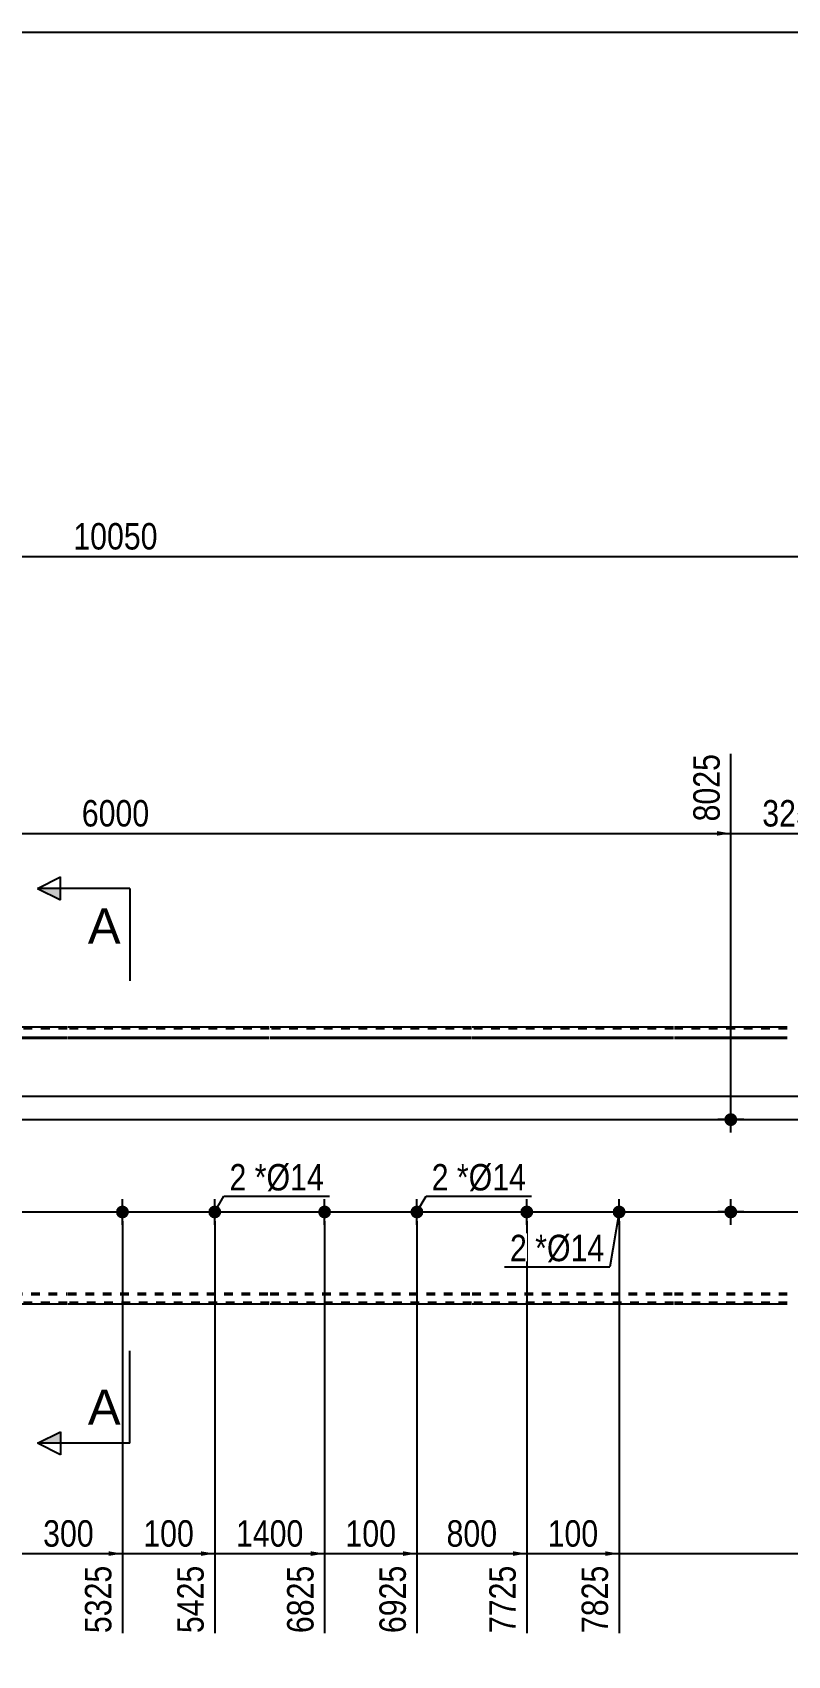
# Model space of a CAD drawing. Header units: millimetres. Extents: x -60 to 343, y -154 to 123.
# Drawn here: x 127.9 to 209.7, y -53 to 122.8 of the extents above; entities that cross this region are included whole.
import ezdxf

# ---------------------------------------------------------------- set-up
doc = ezdxf.new("R2010")
doc.units = ezdxf.units.MM
doc.linetypes.add('DXK_LINE_DOT1', pattern=[1.8814, 0.9407, -0.9407])
doc.styles.add('Arial', font='ARIAL.TTF', dxfattribs={"height": 0.2})
doc.styles.add('Arial Narrow', font='ARIALN.TTF', dxfattribs={"height": 0.2})

# ---------------------------------------------------------------- blocks, each defined once
blk = doc.blocks.new('Unknown-629083028-2209')
at = {"color": 5, "linetype": 'Continuous'}
blk.add_line((342.8, 122.75), (-57.2, 122.75), dxfattribs=at)
blk = doc.blocks.new('Part-629083028-1218 - 1203')
at = {"color": 2, "linetype": 'Continuous'}
for p, q in [((131.69, 15), (120.29, 15)), ((153.59, 15), (131.79, 15)), ((175.49, 15), (153.69, 15)), ((197.39, 15), (175.59, 15)), ((209.69, 15), (197.49, 15)), ((120.29, 13.94), (131.69, 13.94)), ((120.29, 13.81), (131.69, 13.81)), ((131.79, 13.94), (153.59, 13.94)), ((131.79, 13.81), (153.59, 13.81)), ((153.69, 13.94), (175.49, 13.94)), ((153.69, 13.81), (175.49, 13.81)), ((175.59, 13.94), (197.39, 13.94)), ((175.59, 13.81), (197.39, 13.81)), ((197.49, 13.94), (209.69, 13.94)), ((197.49, 13.81), (209.69, 13.81)), ((131.69, -15), (120.29, -15)), ((153.59, -15), (131.79, -15)), ((175.49, -15), (153.69, -15)), ((197.39, -15), (175.59, -15)), ((209.69, -15), (197.49, -15))]:
    blk.add_line(p, q, dxfattribs=at)
at = {"color": 7, "linetype": 'DXK_LINE_DOT1'}
for p, q in [((131.69, 14.82), (120.29, 14.82)), ((153.59, 14.82), (131.79, 14.82)), ((175.49, 14.82), (153.69, 14.82)), ((197.39, 14.82), (175.59, 14.82)), ((209.69, 14.82), (197.49, 14.82)), ((120.29, -13.81), (131.69, -13.81)), ((120.29, -13.94), (131.69, -13.94)), ((131.79, -13.81), (153.59, -13.81)), ((131.79, -13.94), (153.59, -13.94)), ((153.69, -13.81), (175.49, -13.81)), ((153.69, -13.94), (175.49, -13.94)), ((175.59, -13.81), (197.39, -13.81)), ((175.59, -13.94), (197.39, -13.94)), ((197.49, -13.81), (209.69, -13.81)), ((197.49, -13.94), (209.69, -13.94)), ((131.69, -14.82), (120.29, -14.82)), ((153.59, -14.82), (131.79, -14.82)), ((175.49, -14.82), (153.69, -14.82)), ((197.39, -14.82), (175.59, -14.82)), ((209.69, -14.82), (197.49, -14.82))]:
    blk.add_line(p, q, dxfattribs=at)
blk = doc.blocks.new('Bolt-629083028-1232 - 1203')
at = {"linetype": 'Continuous'}
for points in [[(159.59, -4.3, -1), (159.59, -5.7, -1)], [(169.59, -4.3, -1), (169.59, -5.7, -1)]]:
    blk.add_hatch(color=3, dxfattribs=at).paths.add_polyline_path(points)
at = {"color": 3, "linetype": 'Continuous'}
for p, q in [((158.19, -5), (160.99, -5)), ((159.59, -6.4), (159.59, -3.6)), ((168.19, -5), (170.99, -5)), ((169.59, -6.4), (169.59, -3.6))]:
    blk.add_line(p, q, dxfattribs=at)
blk = doc.blocks.new('Bolt-629083028-1233 - 1203')
at = {"linetype": 'Continuous'}
for points in [[(137.69, -4.3, -1), (137.69, -5.7, -1)], [(147.69, -4.3, -1), (147.69, -5.7, -1)]]:
    blk.add_hatch(color=3, dxfattribs=at).paths.add_polyline_path(points)
at = {"color": 3, "linetype": 'Continuous'}
for p, q in [((136.29, -5), (139.09, -5)), ((137.69, -6.4), (137.69, -3.6)), ((146.29, -5), (149.09, -5)), ((147.69, -6.4), (147.69, -3.6))]:
    blk.add_line(p, q, dxfattribs=at)
blk = doc.blocks.new('Bolt-629083028-1240 - 1203')
at = {"linetype": 'Continuous'}
for points in [[(202.89, 5, -1), (204.29, 5, -1)], [(270.69, 5, -1), (272.09, 5, -1)]]:
    blk.add_hatch(color=3, dxfattribs=at).paths.add_polyline_path(points)
at = {"color": 3, "linetype": 'Continuous'}
for p, q in [((203.59, 3.6), (203.59, 6.4)), ((271.39, 3.6), (271.39, 6.4)), ((204.99, 5), (202.19, 5)), ((272.79, 5), (269.99, 5))]:
    blk.add_line(p, q, dxfattribs=at)
blk = doc.blocks.new('Bolt-629083028-1241 - 1203')
at = {"linetype": 'Continuous'}
for points in [[(202.89, -5, -1), (204.29, -5, -1)], [(270.69, -5, -1), (272.09, -5, -1)]]:
    blk.add_hatch(color=3, dxfattribs=at).paths.add_polyline_path(points)
at = {"color": 3, "linetype": 'Continuous'}
for p, q in [((204.99, -5), (202.19, -5)), ((203.59, -6.4), (203.59, -3.6)), ((272.79, -5), (269.99, -5)), ((271.39, -6.4), (271.39, -3.6))]:
    blk.add_line(p, q, dxfattribs=at)
blk = doc.blocks.new('Bolt-629083028-1242 - 1203')
at = {"linetype": 'Continuous'}
for points in [[(181.49, -4.3, -1), (181.49, -5.7, -1)], [(191.49, -4.3, -1), (191.49, -5.7, -1)]]:
    blk.add_hatch(color=3, dxfattribs=at).paths.add_polyline_path(points)
at = {"color": 3, "linetype": 'Continuous'}
for p, q in [((180.09, -5), (182.89, -5)), ((181.49, -6.4), (181.49, -3.6)), ((190.09, -5), (192.89, -5)), ((191.49, -6.4), (191.49, -3.6))]:
    blk.add_line(p, q, dxfattribs=at)
blk = doc.blocks.new('StraightDimension-629083028-1305 - 1203')
at = {"linetype": 'Continuous'}
blk.add_hatch(color=7, dxfattribs=at).paths.add_polyline_path([(214.38, 36.25), (215.88, 36), (214.38, 35.75)])
at = {"color": 7, "linetype": 'Continuous'}
for p, q in [((215.88, 6), (215.88, 48.51)), ((203.59, 6), (203.59, 44.61)), ((203.59, 36), (215.88, 36))]:
    blk.add_line(p, q, dxfattribs=at)
at = {"color": 0}
blk.add_wipeout([(213.08, 36.15), (213.08, 40.35), (206.4, 40.35), (206.4, 36.15)], dxfattribs=at)
at = {"color": 3, "style": 'Arial Narrow'}
blk.add_text('325', height=2.863, dxfattribs=at).set_placement((207, 36.75))
at = {"color": 0, "linetype": 'Continuous'}
blk.add_wipeout([(215.28, 49.11), (211.08, 49.11), (211.08, 40.6), (215.28, 40.6)], dxfattribs=at)
at = {"color": 3, "linetype": 'Continuous', "style": 'Arial Narrow'}
blk.add_text('8350', height=2.863, rotation=90.0002, dxfattribs=at).set_placement((214.68, 41.2))
blk = doc.blocks.new('StraightDimension-629083028-1306 - 1203')
at = {"linetype": 'Continuous'}
blk.add_hatch(color=7, dxfattribs=at).paths.add_polyline_path([(202.09, 36.25), (203.59, 36), (202.09, 35.75)])
at = {"color": 7, "linetype": 'Continuous'}
for p, q in [((70.3, 6), (70.3, 48.51)), ((203.59, 6), (203.59, 44.61)), ((70.3, 36), (203.59, 36))]:
    blk.add_line(p, q, dxfattribs=at)
at = {"color": 0, "linetype": 'Continuous'}
blk.add_wipeout([(202.99, 45.21), (198.79, 45.21), (198.79, 36.7), (202.99, 36.7)], dxfattribs=at)
at = {"color": 0}
blk.add_wipeout([(141.2, 36.15), (141.2, 40.35), (132.69, 40.35), (132.69, 36.15)], dxfattribs=at)
at = {"color": 3, "linetype": 'Continuous', "style": 'Arial Narrow'}
blk.add_text('8025', height=2.863, rotation=90.0002, dxfattribs=at).set_placement((202.39, 37.3))
at = {"color": 3, "style": 'Arial Narrow'}
blk.add_text('6000', height=2.863, dxfattribs=at).set_placement((133.29, 36.75))
blk = doc.blocks.new('StraightDimension-629083028-1390 - 1203')
at = {"linetype": 'Continuous'}
blk.add_hatch(color=7, dxfattribs=at).paths.add_polyline_path([(272.39, -41.75), (273.89, -42), (272.39, -42.25)])
at = {"color": 7, "linetype": 'Continuous'}
for p, q in [((191.49, -6), (191.49, -50.61)), ((273.89, -16), (273.89, -52.44)), ((191.49, -42), (273.89, -42))]:
    blk.add_line(p, q, dxfattribs=at)
at = {"color": 0}
blk.add_wipeout([(236.95, -41.85), (236.95, -37.65), (228.43, -37.65), (228.43, -41.85)], dxfattribs=at)
at = {"color": 0, "linetype": 'Continuous'}
blk.add_wipeout([(273.29, -42.7), (269.09, -42.7), (269.09, -53.04), (273.29, -53.04)], dxfattribs=at)
at = {"color": 3, "style": 'Arial Narrow'}
blk.add_text('2225', height=2.863, dxfattribs=at).set_placement((229.03, -41.25))
at = {"color": 3, "linetype": 'Continuous', "style": 'Arial Narrow'}
blk.add_text('10050', height=2.863, rotation=90.0002, dxfattribs=at).set_placement((272.69, -52.44))
blk = doc.blocks.new('StraightDimension-629083028-1391 - 1203')
at = {"linetype": 'Continuous'}
blk.add_hatch(color=7, dxfattribs=at).paths.add_polyline_path([(189.99, -41.75), (191.49, -42), (189.99, -42.25)])
at = {"color": 7, "linetype": 'Continuous'}
for p, q in [((181.49, -6), (181.49, -50.61)), ((191.49, -6), (191.49, -50.61)), ((181.49, -42), (191.49, -42))]:
    blk.add_line(p, q, dxfattribs=at)
at = {"color": 0}
blk.add_wipeout([(189.84, -41.85), (189.84, -37.65), (183.15, -37.65), (183.15, -41.85)], dxfattribs=at)
at = {"color": 3, "style": 'Arial Narrow'}
blk.add_text('100', height=2.863, dxfattribs=at).set_placement((183.75, -41.25))
at = {"color": 0, "linetype": 'Continuous'}
blk.add_wipeout([(190.89, -42.7), (186.69, -42.7), (186.69, -51.21), (190.89, -51.21)], dxfattribs=at)
at = {"color": 3, "linetype": 'Continuous', "style": 'Arial Narrow'}
blk.add_text('7825', height=2.863, rotation=90.0002, dxfattribs=at).set_placement((190.29, -50.61))
blk = doc.blocks.new('StraightDimension-629083028-1392 - 1203')
at = {"linetype": 'Continuous'}
blk.add_hatch(color=7, dxfattribs=at).paths.add_polyline_path([(179.99, -41.75), (181.49, -42), (179.99, -42.25)])
at = {"color": 7, "linetype": 'Continuous'}
for p, q in [((169.59, -6), (169.59, -50.61)), ((181.49, -6), (181.49, -50.61)), ((169.59, -42), (181.49, -42))]:
    blk.add_line(p, q, dxfattribs=at)
at = {"color": 0}
blk.add_wipeout([(178.89, -41.85), (178.89, -37.65), (172.2, -37.65), (172.2, -41.85)], dxfattribs=at)
at = {"color": 3, "style": 'Arial Narrow'}
blk.add_text('800', height=2.863, dxfattribs=at).set_placement((172.8, -41.25))
at = {"color": 0, "linetype": 'Continuous'}
blk.add_wipeout([(180.89, -42.7), (176.69, -42.7), (176.69, -51.21), (180.89, -51.21)], dxfattribs=at)
at = {"color": 3, "linetype": 'Continuous', "style": 'Arial Narrow'}
blk.add_text('7725', height=2.863, rotation=90.0002, dxfattribs=at).set_placement((180.29, -50.61))
blk = doc.blocks.new('StraightDimension-629083028-1393 - 1203')
at = {"linetype": 'Continuous'}
blk.add_hatch(color=7, dxfattribs=at).paths.add_polyline_path([(168.09, -41.75), (169.59, -42), (168.09, -42.25)])
at = {"color": 7, "linetype": 'Continuous'}
for p, q in [((159.59, -6), (159.59, -50.61)), ((169.59, -6), (169.59, -50.61)), ((159.59, -42), (169.59, -42))]:
    blk.add_line(p, q, dxfattribs=at)
at = {"color": 0}
blk.add_wipeout([(167.94, -41.85), (167.94, -37.65), (161.25, -37.65), (161.25, -41.85)], dxfattribs=at)
at = {"color": 3, "style": 'Arial Narrow'}
blk.add_text('100', height=2.863, dxfattribs=at).set_placement((161.85, -41.25))
at = {"color": 0, "linetype": 'Continuous'}
blk.add_wipeout([(168.99, -42.7), (164.79, -42.7), (164.79, -51.21), (168.99, -51.21)], dxfattribs=at)
at = {"color": 3, "linetype": 'Continuous', "style": 'Arial Narrow'}
blk.add_text('6925', height=2.863, rotation=90.0002, dxfattribs=at).set_placement((168.39, -50.61))
blk = doc.blocks.new('StraightDimension-629083028-1394 - 1203')
at = {"linetype": 'Continuous'}
blk.add_hatch(color=7, dxfattribs=at).paths.add_polyline_path([(158.09, -41.75), (159.59, -42), (158.09, -42.25)])
at = {"color": 7, "linetype": 'Continuous'}
for p, q in [((147.69, -6), (147.69, -50.61)), ((159.59, -6), (159.59, -50.61)), ((147.69, -42), (159.59, -42))]:
    blk.add_line(p, q, dxfattribs=at)
at = {"color": 0}
blk.add_wipeout([(157.9, -41.85), (157.9, -37.65), (149.39, -37.65), (149.39, -41.85)], dxfattribs=at)
at = {"color": 3, "style": 'Arial Narrow'}
blk.add_text('1400', height=2.863, dxfattribs=at).set_placement((149.99, -41.25))
at = {"color": 0, "linetype": 'Continuous'}
blk.add_wipeout([(158.99, -42.7), (154.79, -42.7), (154.79, -51.21), (158.99, -51.21)], dxfattribs=at)
at = {"color": 3, "linetype": 'Continuous', "style": 'Arial Narrow'}
blk.add_text('6825', height=2.863, rotation=90.0002, dxfattribs=at).set_placement((158.39, -50.61))
blk = doc.blocks.new('StraightDimension-629083028-1395 - 1203')
at = {"linetype": 'Continuous'}
blk.add_hatch(color=7, dxfattribs=at).paths.add_polyline_path([(146.19, -41.75), (147.69, -42), (146.19, -42.25)])
at = {"color": 7, "linetype": 'Continuous'}
for p, q in [((137.69, -6), (137.69, -50.61)), ((147.69, -6), (147.69, -50.61)), ((137.69, -42), (147.69, -42))]:
    blk.add_line(p, q, dxfattribs=at)
at = {"color": 0}
blk.add_wipeout([(146.04, -41.85), (146.04, -37.65), (139.35, -37.65), (139.35, -41.85)], dxfattribs=at)
at = {"color": 3, "style": 'Arial Narrow'}
blk.add_text('100', height=2.863, dxfattribs=at).set_placement((139.95, -41.25))
at = {"color": 0, "linetype": 'Continuous'}
blk.add_wipeout([(147.09, -42.7), (142.89, -42.7), (142.89, -51.21), (147.09, -51.21)], dxfattribs=at)
at = {"color": 3, "linetype": 'Continuous', "style": 'Arial Narrow'}
blk.add_text('5425', height=2.863, rotation=90.0002, dxfattribs=at).set_placement((146.49, -50.61))
blk = doc.blocks.new('StraightDimension-629083028-1396 - 1203')
at = {"linetype": 'Continuous'}
blk.add_hatch(color=7, dxfattribs=at).paths.add_polyline_path([(136.19, -41.75), (137.69, -42), (136.19, -42.25)])
at = {"color": 7, "linetype": 'Continuous'}
for p, q in [((125.99, -6), (125.99, -50.61)), ((137.69, -6), (137.69, -50.61)), ((125.99, -42), (137.69, -42))]:
    blk.add_line(p, q, dxfattribs=at)
at = {"color": 0}
blk.add_wipeout([(135.19, -41.85), (135.19, -37.65), (128.5, -37.65), (128.5, -41.85)], dxfattribs=at)
at = {"color": 3, "style": 'Arial Narrow'}
blk.add_text('300', height=2.863, dxfattribs=at).set_placement((129.1, -41.25))
at = {"color": 0, "linetype": 'Continuous'}
blk.add_wipeout([(137.09, -42.7), (132.89, -42.7), (132.89, -51.21), (137.09, -51.21)], dxfattribs=at)
at = {"color": 3, "linetype": 'Continuous', "style": 'Arial Narrow'}
blk.add_text('5325', height=2.863, rotation=90.0002, dxfattribs=at).set_placement((136.49, -50.61))
blk = doc.blocks.new('StraightDimension-629083028-1438 - 1203')
at = {"color": 7, "linetype": 'Continuous'}
blk.add_line((54.69, 7.53), (287.4, 7.53), dxfattribs=at)
blk = doc.blocks.new('StraightDimension-629083028-1439 - 1203')
at = {"color": 7, "linetype": 'Continuous'}
for p, q in [((54.69, 7.53), (287.4, 7.53)), ((71.3, 5), (287.4, 5))]:
    blk.add_line(p, q, dxfattribs=at)
blk = doc.blocks.new('StraightDimension-629083028-1440 - 1203')
at = {"color": 7, "linetype": 'Continuous'}
for p, q in [((71.3, 5), (287.4, 5)), ((71.3, -5), (287.4, -5))]:
    blk.add_line(p, q, dxfattribs=at)
blk = doc.blocks.new('StraightDimension-629083028-1441 - 1203')
at = {"color": 7, "linetype": 'Continuous'}
blk.add_line((71.3, -5), (287.4, -5), dxfattribs=at)
blk = doc.blocks.new('StraightDimension-629083028-1478 - 1203')
at = {"color": 7, "linetype": 'Continuous'}
blk.add_line((0, 66), (273.89, 66), dxfattribs=at)
at = {"color": 0}
blk.add_wipeout([(142.11, 66.15), (142.11, 70.35), (131.77, 70.35), (131.77, 66.15)], dxfattribs=at)
at = {"color": 3, "style": 'Arial Narrow'}
blk.add_text('10050', height=2.863, dxfattribs=at).set_placement((132.37, 66.75))
blk = doc.blocks.new('Mark-629083028-1534 - 1203')
at = {"color": 0}
for points in [[(151.12, -2.67), (151.12, 0.33), (149.29, 0.33), (149.29, -2.67)], [(153.3, -2.67), (153.3, 0.33), (152.02, 0.33), (152.02, -2.67)]]:
    blk.add_wipeout(points, dxfattribs=at)
for points in [[(151.12, -2.67), (151.12, 0.33), (149.29, 0.33), (149.29, -2.67)], [(153.3, -2.67), (153.3, 0.33), (152.02, 0.33), (152.02, -2.67)]]:
    blk.add_wipeout(points, dxfattribs=at)
at = {"color": 7, "linetype": 'Continuous'}
blk.add_line((147.69, -5), (148.69, -3.27), dxfattribs=at)
at = {"color": 3, "style": 'Arial Narrow'}
blk.add_text('2', height=2.86, dxfattribs=at).set_placement((149.29, -2.67))
at = {"color": 0}
blk.add_wipeout([(159.51, -2.67), (159.51, 0.33), (153.3, 0.33), (153.3, -2.67)], dxfattribs=at)
blk.add_wipeout([(159.51, -2.67), (159.51, 0.33), (153.3, 0.33), (153.3, -2.67)], dxfattribs=at)
at = {"color": 7, "linetype": 'Continuous'}
blk.add_line((148.69, -3.27), (160.11, -3.27), dxfattribs=at)
at = {"color": 3, "style": 'Arial Narrow'}
for s, height, p in [('*', 2.86, (152.02, -2.67)), ('Ø14', 2.863, (153.3, -2.67))]:
    blk.add_text(s, height=height, dxfattribs=at).set_placement(p)
blk = doc.blocks.new('SectionMark-629083028-1295 - 1203')
at = {"linetype": 'Continuous'}
for points in [[(130.99, 30.05), (130.99, 28.8), (128.49, 30.05)], [(130.99, -28.8), (130.99, -30.05), (128.49, -30.05)]]:
    blk.add_hatch(color=30, dxfattribs=at).paths.add_polyline_path(points)
at = {"color": 30, "linetype": 'Continuous'}
for p, q in [((128.49, 30.05), (130.99, 31.3)), ((138.49, 30.05), (128.49, 30.05)), ((128.49, 30.05), (130.99, 28.8)), ((130.99, 28.8), (130.99, 31.3)), ((138.49, 30.05), (138.49, 20.05)), ((138.49, -30.05), (138.49, -20.05)), ((128.49, -30.05), (130.99, -28.8)), ((130.99, -28.8), (130.99, -31.3)), ((138.49, -30.05), (128.49, -30.05)), ((130.99, -31.3), (128.49, -30.05))]:
    blk.add_line(p, q, dxfattribs=at)
at = {"color": 0, "linetype": 'Continuous'}
for points in [[(137.49, 24.05), (137.49, 28.05), (133.94, 28.05), (133.94, 24.05)], [(137.49, -28.05), (137.49, -24.05), (133.94, -24.05), (133.94, -28.05)]]:
    blk.add_wipeout(points, dxfattribs=at)
at = {"color": 96, "linetype": 'Continuous', "style": 'Arial'}
for p in [(133.94, 24.05), (133.94, -28.05)]:
    blk.add_text('A', height=3.82, dxfattribs=at).set_placement(p)
blk = doc.blocks.new('Mark-629083028-1533 - 1203')
at = {"color": 0}
for points in [[(173.02, -2.67), (173.02, 0.33), (171.19, 0.33), (171.19, -2.67)], [(175.2, -2.67), (175.2, 0.33), (173.92, 0.33), (173.92, -2.67)]]:
    blk.add_wipeout(points, dxfattribs=at)
for points in [[(173.02, -2.67), (173.02, 0.33), (171.19, 0.33), (171.19, -2.67)], [(175.2, -2.67), (175.2, 0.33), (173.92, 0.33), (173.92, -2.67)]]:
    blk.add_wipeout(points, dxfattribs=at)
at = {"color": 7, "linetype": 'Continuous'}
blk.add_line((169.59, -5), (170.59, -3.27), dxfattribs=at)
at = {"color": 3, "style": 'Arial Narrow'}
blk.add_text('2', height=2.86, dxfattribs=at).set_placement((171.19, -2.67))
at = {"color": 0}
blk.add_wipeout([(181.41, -2.67), (181.41, 0.33), (175.2, 0.33), (175.2, -2.67)], dxfattribs=at)
blk.add_wipeout([(181.41, -2.67), (181.41, 0.33), (175.2, 0.33), (175.2, -2.67)], dxfattribs=at)
at = {"color": 7, "linetype": 'Continuous'}
blk.add_line((170.59, -3.27), (182.01, -3.27), dxfattribs=at)
at = {"color": 3, "style": 'Arial Narrow'}
for s, height, p in [('*', 2.86, (173.92, -2.67)), ('Ø14', 2.863, (175.2, -2.67))]:
    blk.add_text(s, height=height, dxfattribs=at).set_placement(p)
blk = doc.blocks.new('Mark-629083028-1535 - 1203')
at = {"color": 0}
for points in [[(181.5, -10.33), (181.5, -7.33), (179.67, -7.33), (179.67, -10.33)], [(183.68, -10.33), (183.68, -7.33), (182.4, -7.33), (182.4, -10.33)]]:
    blk.add_wipeout(points, dxfattribs=at)
for points in [[(181.5, -10.33), (181.5, -7.33), (179.67, -7.33), (179.67, -10.33)], [(183.68, -10.33), (183.68, -7.33), (182.4, -7.33), (182.4, -10.33)]]:
    blk.add_wipeout(points, dxfattribs=at)
at = {"color": 3, "style": 'Arial Narrow'}
blk.add_text('2', height=2.86, dxfattribs=at).set_placement((179.67, -10.33))
at = {"color": 0}
blk.add_wipeout([(189.89, -10.33), (189.89, -7.33), (183.68, -7.33), (183.68, -10.33)], dxfattribs=at)
blk.add_wipeout([(189.89, -10.33), (189.89, -7.33), (183.68, -7.33), (183.68, -10.33)], dxfattribs=at)
at = {"color": 7, "linetype": 'Continuous'}
for p in [(191.49, -5), (179.07, -10.93)]:
    blk.add_line(p, (190.49, -10.93), dxfattribs=at)
at = {"color": 3, "style": 'Arial Narrow'}
for s, height, p in [('*', 2.86, (182.4, -10.33)), ('Ø14', 2.863, (183.68, -10.33))]:
    blk.add_text(s, height=height, dxfattribs=at).set_placement(p)

msp = doc.modelspace()

# ---------------------------------------------------------------- block references
for name in ['Unknown-629083028-2209', 'Part-629083028-1218 - 1203', 'Bolt-629083028-1240 - 1203', 'Bolt-629083028-1233 - 1203', 'Bolt-629083028-1232 - 1203', 'Bolt-629083028-1242 - 1203', 'Bolt-629083028-1241 - 1203']:
    msp.add_blockref(name, (0, 0))

# ---------------------------------------------------------------- next in the draw order: block references
for name in ['StraightDimension-629083028-1305 - 1203', 'StraightDimension-629083028-1390 - 1203']:
    msp.add_blockref(name, (0, 0))

# ---------------------------------------------------------------- next in the draw order: block references
for name in ['StraightDimension-629083028-1306 - 1203', 'StraightDimension-629083028-1391 - 1203']:
    msp.add_blockref(name, (0, 0))

# ---------------------------------------------------------------- next in the draw order: block references
for name in ['StraightDimension-629083028-1478 - 1203', 'StraightDimension-629083028-1438 - 1203', 'StraightDimension-629083028-1392 - 1203']:
    msp.add_blockref(name, (0, 0))

# ---------------------------------------------------------------- next in the draw order: block references
for name in ['StraightDimension-629083028-1439 - 1203', 'StraightDimension-629083028-1393 - 1203']:
    msp.add_blockref(name, (0, 0))

# ---------------------------------------------------------------- next in the draw order: block references
for name in ['StraightDimension-629083028-1440 - 1203', 'StraightDimension-629083028-1394 - 1203']:
    msp.add_blockref(name, (0, 0))

# ---------------------------------------------------------------- next in the draw order: block references
msp.add_blockref('StraightDimension-629083028-1395 - 1203', (0, 0))

# ---------------------------------------------------------------- next in the draw order: block references
msp.add_blockref('StraightDimension-629083028-1396 - 1203', (0, 0))

# ---------------------------------------------------------------- next in the draw order: block references
msp.add_blockref('StraightDimension-629083028-1441 - 1203', (0, 0))

# ---------------------------------------------------------------- next in the draw order: block references
for name in ['SectionMark-629083028-1295 - 1203', 'Mark-629083028-1534 - 1203', 'Mark-629083028-1533 - 1203']:
    msp.add_blockref(name, (0, 0))

# ---------------------------------------------------------------- next in the draw order: block references
msp.add_blockref('Mark-629083028-1535 - 1203', (0, 0))

doc.saveas('drawing.dxf')
